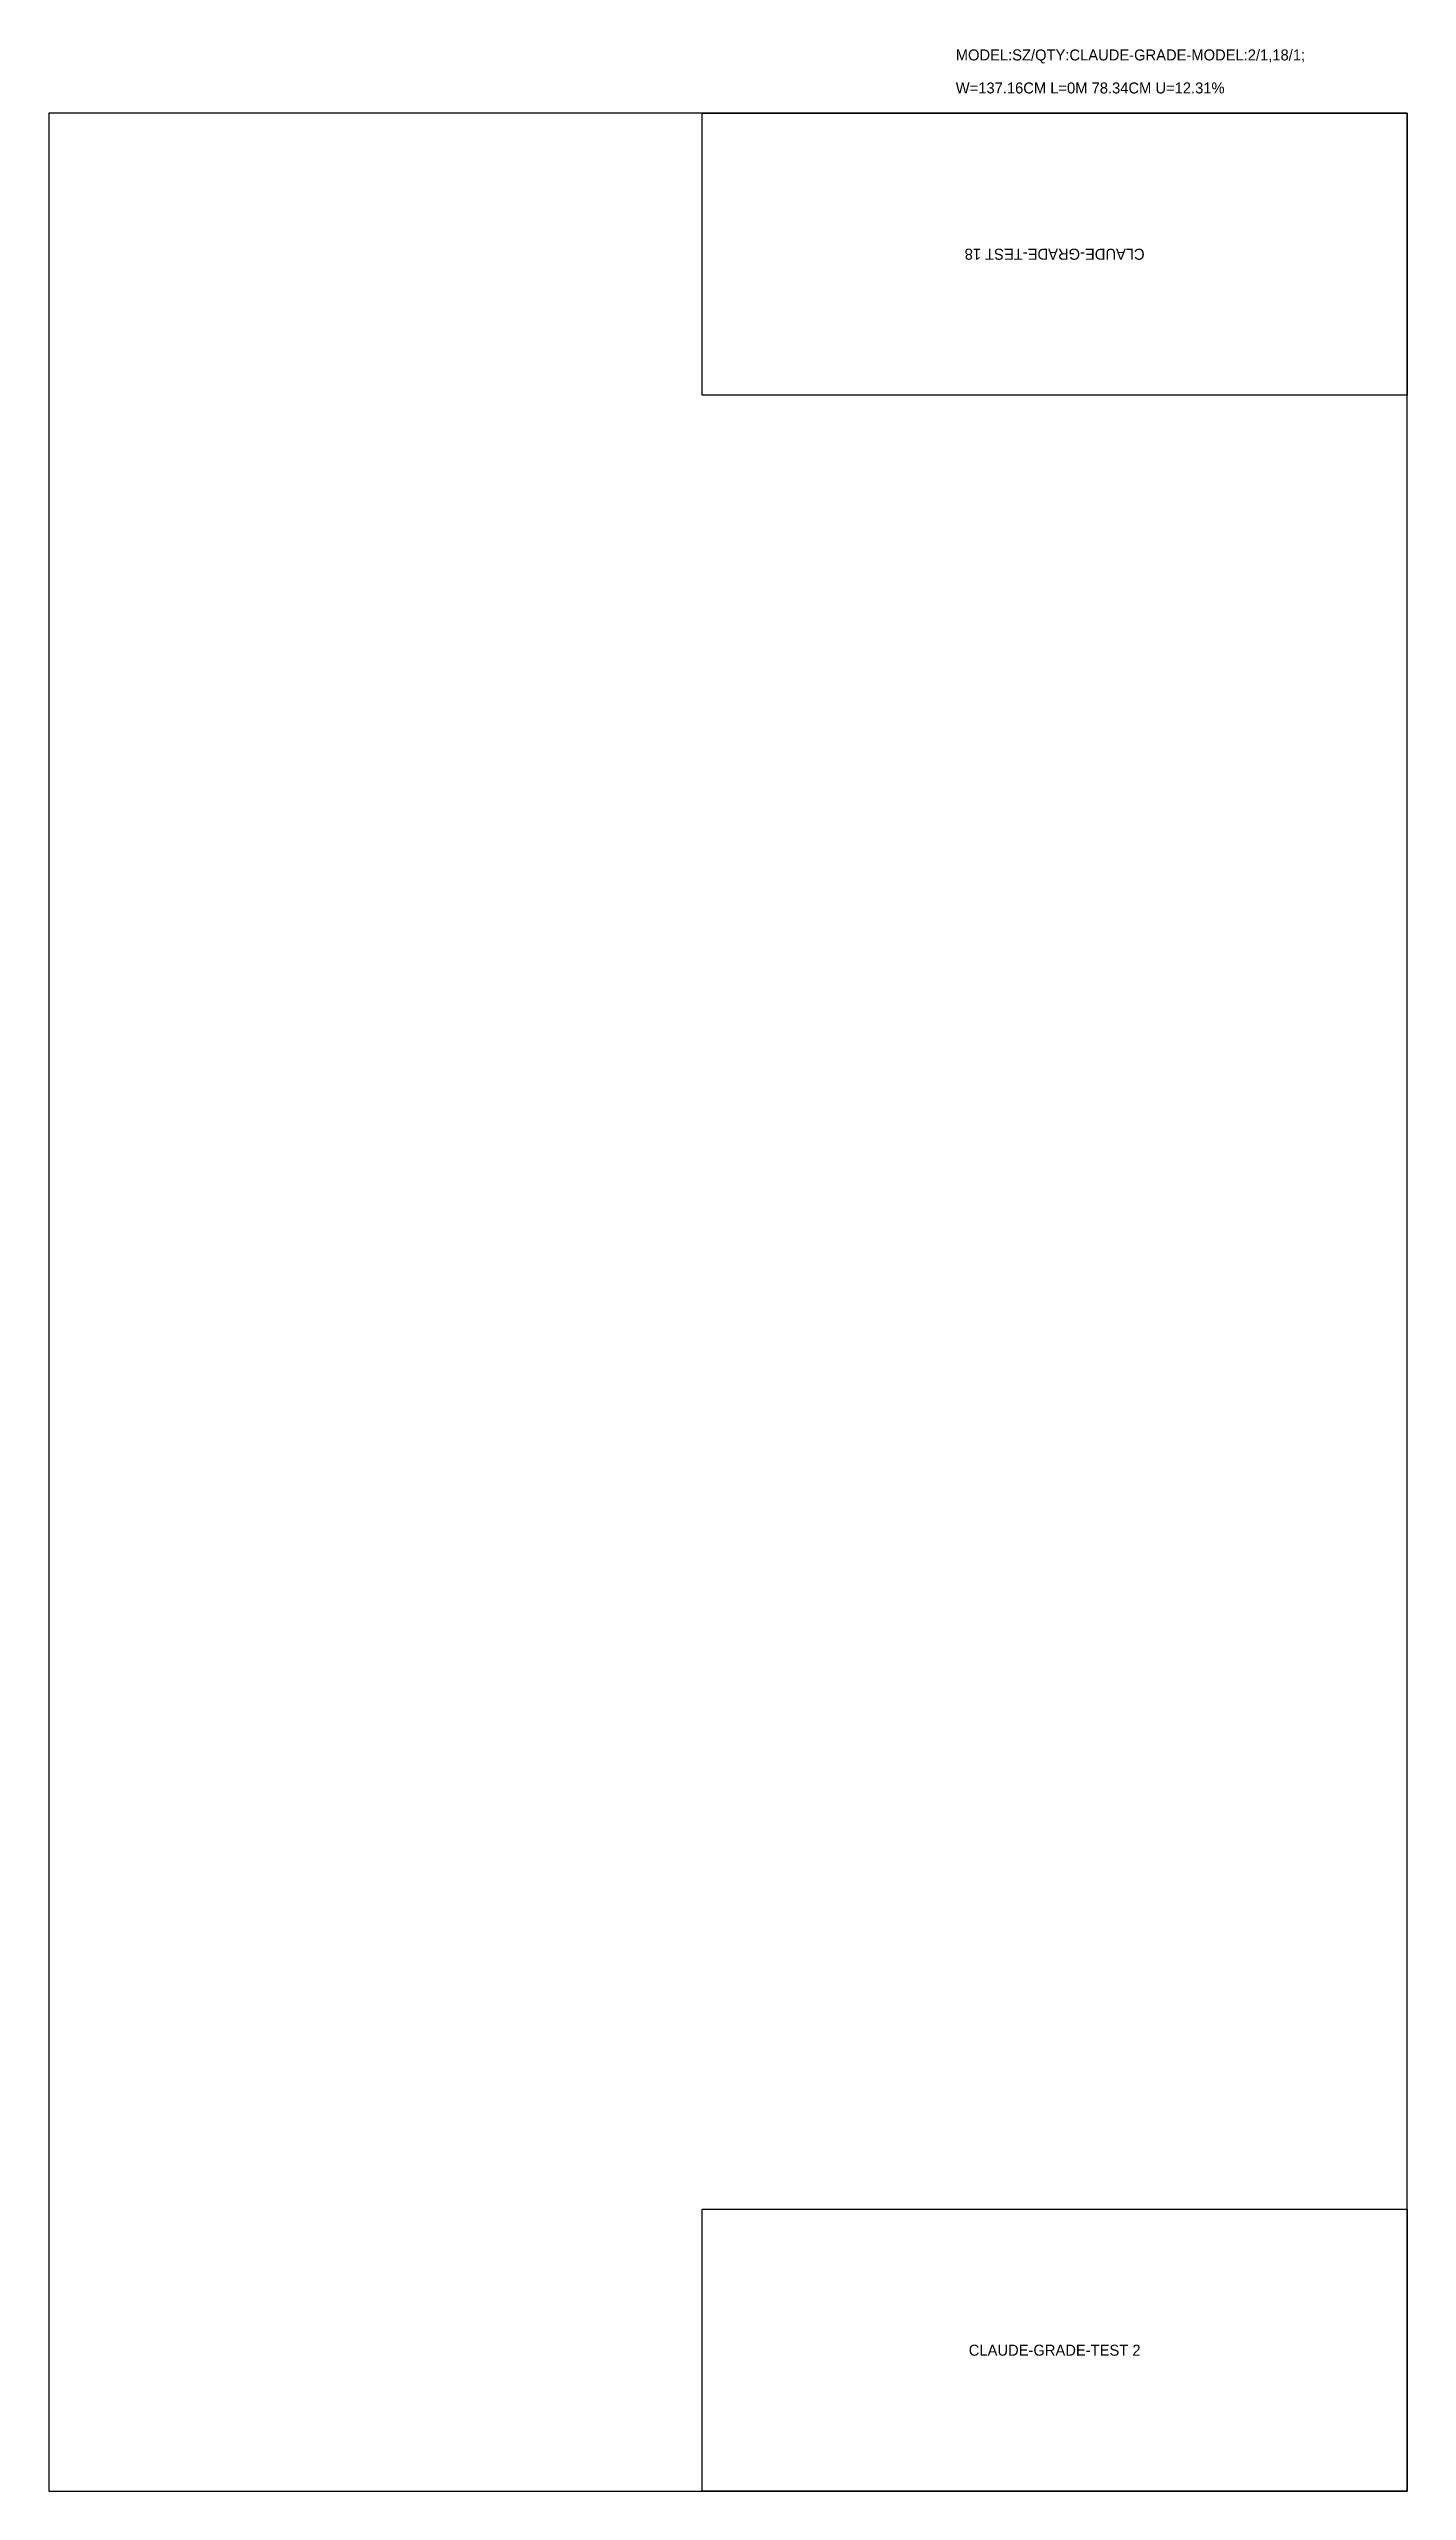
# Model space of a CAD drawing. Header units: centimetres. Extents: x 0 to 78, y 0 to 141.
import ezdxf
from ezdxf.enums import TextEntityAlignment as Align

# ---------------------------------------------------------------- set-up
doc = ezdxf.new("R2010")
doc.units = ezdxf.units.CM

msp = doc.modelspace()

# ---------------------------------------------------------------- linework, layer by layer
at = {"layer": 'T001L001'}
for points in [[(0, 0), (78.341219, 0), (78.341219, 137.157458), (0, 137.157458), (0, 0)], [(78.341219, 137.157458), (78.341219, 120.893838), (37.680899, 120.893838), (37.680899, 137.157458), (78.341219, 137.157458)], [(37.680899, 0), (37.680899, 16.26362), (78.341219, 16.26362), (78.341219, 0), (37.680899, 0)]]:
    msp.add_lwpolyline(points, dxfattribs=at)

# ---------------------------------------------------------------- texts
at = {"layer": 'ABC'}
for s, p in [('MODEL:SZ/QTY:CLAUDE-GRADE-MODEL:2/1,18/1;', (52.306219, 140.014958)), ('W=137.16CM L=0M 78.34CM U=12.31%', (52.306219, 138.109958))]:
    msp.add_text(s, height=0.635, dxfattribs=at).set_placement(p, align=Align.BOTTOM_LEFT)
msp.add_text('CLAUDE-GRADE-TEST 18', height=0.635, rotation=180, dxfattribs=at).set_placement((58.011059, 129.026918), align=Align.MIDDLE_CENTER)
msp.add_text('CLAUDE-GRADE-TEST 2', height=0.635, dxfattribs=at).set_placement((58.011059, 8.13054), align=Align.MIDDLE_CENTER)

doc.saveas('drawing.dxf')
